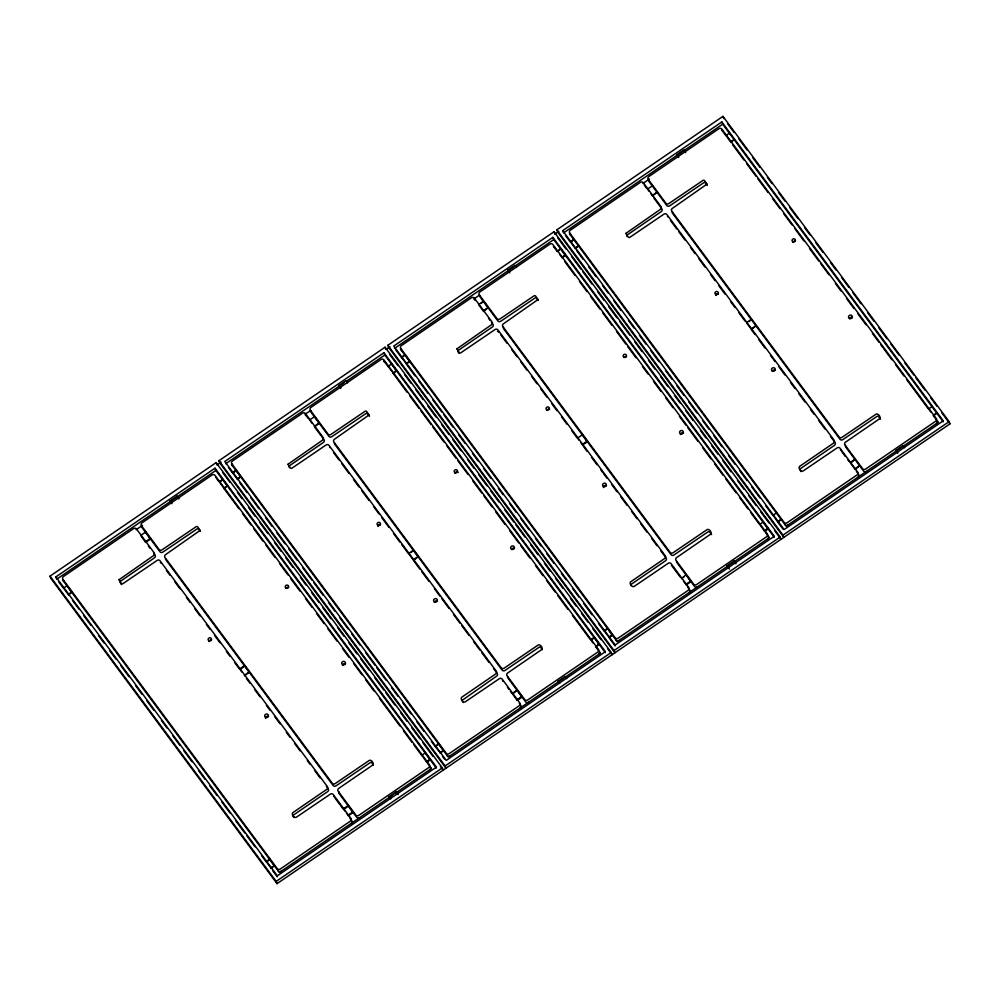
<?xml version="1.0" encoding="UTF-8"?>
<svg xmlns="http://www.w3.org/2000/svg" width="1000" height="1000" viewBox="0 0 1000 1000"><rect width="100%" height="100%" fill="white"/><g stroke="black" fill="none" stroke-linecap="round" stroke-linejoin="round"><path stroke-width="1.5" d="M461.975 700.462L496.575 676.188A2.138 1.963 -21.1 0 0 497.15 673.4L493.512 668.5M556.825 229.85L782.987 535.125L783.863 537.375L557.688 232.113L556.825 229.85L722.962 116.35L949.125 421.613L950 423.862L277.038 883.65L50.875 578.387L50 576.138L216.137 462.625L442.312 767.887L443.175 770.15L440.4 766.388M218.938 460.712L445.112 765.975L445.988 768.225L219.812 462.962L218.938 460.712L385.075 347.2L611.25 652.463L612.125 654.725L607.487 648.462M387.875 345.275L614.05 650.55L614.925 652.8L388.75 347.537L387.875 345.275L554.012 231.775L780.188 537.038L781.062 539.288L774.575 530.538M217.175 464.762L221.05 462.125M386.062 349.375L389.925 346.737M554.95 233.988L558.812 231.35M55.862 576.912L214.988 468.2L436.45 767.1L277.325 875.825L55.862 576.912L56.737 579.175L215.863 470.45L214.988 468.2M383.925 352.775L224.8 461.488L446.262 760.4L605.388 651.675L383.925 352.775L384.8 355.025L605.337 652.688M552.863 237.35L393.738 346.062L615.2 644.975L774.325 536.25L552.863 237.35L553.737 239.6L774.275 537.263M562.688 230.637L721.812 121.925L943.263 420.825L784.137 529.55L562.688 230.637L563.55 232.9L722.675 124.175L721.812 121.925M171.863 503.7L170.062 500.975L177.062 496.188L178.637 498.3M340.8 388.275L339 385.55L346.012 380.763L347.575 382.875M508.175 270.738L507.938 270.125L514.95 265.338L516.525 267.45M678.688 157.425L676.875 154.7L683.888 149.913L685.7 152.637M225.675 463.75L343.913 382.962M384.8 355.025L346.3 381.337L346.012 380.763M394.613 348.325L553.737 239.6M136.075 529.75L142.513 525.35A2.138 1.963 -21.1 0 0 142.287 527.913L145.963 532.875M305.012 414.325L310.175 410.812M473.95 298.9L479.113 295.375M642.9 183.475L649.338 179.075M67.062 585.712L63.562 588.1L68.275 594.462L71.775 592.062L67.062 585.712L67.3 586.312M145.575 532.062L140.675 535.413L145.625 542.388L150.525 539.038L145.575 532.062L145.812 532.675M222.688 479.387L219.188 481.775L223.9 488.137L227.4 485.737L222.688 479.387L220.588 481.587M236.012 470.288L232.5 472.675L237.213 479.038L240.725 476.637L236.012 470.288L233.912 472.488M309.613 419.988L314.525 416.637L319.237 423L314.562 426.962M396.337 370.312L393.075 373.325L396.575 370.925L391.625 363.95L388.125 366.35L392.05 371.65M404.95 354.85L401.45 357.25L406.163 363.612L409.663 361.213L404.95 354.85L401.675 357.863M483.462 301.212L478.55 304.562L483.263 310.925L488.175 307.575L483.462 301.212L481.25 303.5M562.013 257.9L565.525 255.5L560.575 248.525L557.3 251.537L559.637 249.938M726.012 135.5L729.513 133.1L729.75 133.713M571.788 241.637L573.888 239.425L570.388 241.825L575.1 248.188L578.6 245.787L575.337 248.8M145.387 541.775L150.287 538.425M314.325 426.35L319.237 423M561.775 257.288L565.288 254.887M730.713 141.862L734.225 139.462L730.95 142.475L726.787 136.562M68.513 595.075L71.775 592.062M224.137 488.75L227.4 485.737M237.45 479.65L240.725 476.637M406.388 364.225L409.663 361.213M483.5 311.537L488.175 307.575M652.438 196.112L657.113 192.15L652.212 195.5L650.638 193.388M239.625 668.975L244.525 665.625L249.237 671.975L244.575 675.938M413.475 550.188L408.562 553.55L413.275 559.9L418.188 556.55L413.475 550.188L411.25 552.487M582.45 445.087L587.362 441.737L582.413 434.762L577.5 438.125L579.075 440.238M241.088 668.75L243.538 667.062M749.137 321.625L751.35 319.337L746.45 322.7L751.162 329.05L756.062 325.7L751.388 329.663L755.025 334.575M244.338 675.325L249.237 671.975M587.125 441.125L582.212 444.475L580.65 442.362M269.675 859.175L266.175 861.562L270.887 867.925L274.387 865.537L269.675 859.175L267.575 861.388M348.237 815.85L353.137 812.5L348.188 805.537L343.288 808.888L344.85 811M421.8 755.238L425.3 752.85L430.25 759.825L426.75 762.212L422.587 756.3M438.625 743.75L435.35 746.75L438.625 743.75L443.562 750.725L440.062 753.112L443.338 750.113M517.137 690.113L512.225 693.462L517.175 700.425L522.075 697.075L517.137 690.113L513.688 693.238M598.95 643.787L595.688 646.787L599.188 644.4L594.237 637.425L590.737 639.812L593.088 643M609 637.688L612.513 635.3L607.562 628.325L604.05 630.712L607.987 636.013M686.112 585L691.025 581.65L686.075 574.688L681.4 578.65L683.85 576.975M763.188 522L759.675 524.388L764.625 531.362L768.125 528.962L763.188 522L763.425 522.612M773 515.288L776.5 512.9L776.737 513.513M850.113 462.612L855.013 459.25L851.575 462.388M344.75 808.662L347.2 806.988M592.137 639.625L594.237 637.425M605.462 630.525L607.562 628.325M352.9 811.888L348 815.25L346.425 813.125M426.512 761.6L430.012 759.212M516.938 699.825L521.85 696.462M608.763 637.075L612.275 634.688M685.875 584.388L690.788 581.038M764.388 530.75L767.9 528.362M777.712 521.65L781.213 519.263L777.95 522.263L773.787 516.35M933.325 415.325L936.838 412.938L933.562 415.938M271.125 868.538L274.387 865.537M855.05 469.575L859.725 465.613L854.812 468.963L850.888 463.663M389.4 797.312L389.162 796.7L396.175 791.912L397.738 794.025M558.337 681.888L558.1 681.275L565.112 676.488L566.688 678.6M727.275 566.462L727.038 565.85L734.05 561.062L735.625 563.175M897.788 453.15L895.987 450.425L902.987 445.637L904.562 447.75M392.9 794.912L279.337 872.5L62.587 579.963M394.65 793.713L431.463 768.575L427.5 763.238M277.038 883.65L276.175 881.4L442.312 767.887M445.112 765.975L611.25 652.463M614.05 650.55L780.188 537.038M782.987 535.125L949.125 421.613M727.537 123.612L734.025 132.363M738.662 138.625L747 149.875M752.562 157.387L759.975 167.4M767.4 177.4L772.025 183.663M778.512 192.413L785.013 201.175M789.638 207.425L797.987 218.688M804.475 227.45L810.037 234.95M815.6 242.463L823.012 252.475M830.425 262.475L835.987 269.988M841.55 277.488L848.962 287.5M852.675 292.5L861.012 303.762M867.5 312.525L873.988 321.275M878.625 327.537L886.963 338.8M890.675 343.8L899.025 355.062M904.575 362.562L913.85 375.075M915.7 377.575L924.975 390.087M930.537 397.6L937.025 406.35M941.663 412.612L950 423.862M722.675 124.175L943.213 421.838M930.975 412.15L928.612 408.963L932.125 406.575L932.362 407.188M721.525 129.75L726.162 136M732.65 144.75L743.962 160.025M746.538 163.512L755.975 176.238M757.65 178.512L767.987 192.463M772.475 198.512L780 208.675M783.587 213.512L792.013 224.887M794.712 228.512L803.975 241.025M809.525 248.525L818.812 261.062M820.638 263.525L828.975 274.775M835.45 283.512L841.025 291.025M846.538 298.475L853.988 308.525M857.625 313.438L866.025 324.787M872.412 333.4L879 342.287M880.725 344.625L882.575 347.125M883.5 348.363L891.963 359.787M895.512 364.575L904 376.037M906.6 379.55L928.088 408.55M933.4 415.712L938.275 422.3L786.162 526.225L569.412 233.688M707.375 185.45L705.263 182.65L704.1 182.488L669.675 205.85A2.138 1.963 -21.1 0 1 666.75 205.45L649.1 181.625A2.138 1.963 -21.1 0 1 649.112 179.4M880.537 419.175L878.425 416.362L877.262 416.213L842.862 439.6A2.138 1.963 -21.1 0 1 839.938 439.2L672.663 213.425A2.138 1.963 -21.1 0 1 672.463 211.55M676.875 154.7L678.45 156.812M895.987 450.425L897.55 452.537M649.062 191.262L647.5 189.137L652.4 185.787L652.638 186.4M644.2 184.988L646.4 187.963M653.75 197.887L661.838 208.8A2.138 1.963 -21.1 0 1 661.275 211.588L627.163 235.025L626.875 236.425M670.487 220.463L676.85 229.05M678.662 231.5L685.025 240.087M690.487 247.45L695.025 253.588M698.662 258.5L705.025 267.087M710.487 274.45L715.025 280.587M718.662 285.487L725.025 294.088M730.487 301.45L735.025 307.575M738.662 312.488L745.025 321.075M758.662 339.487L765.025 348.075M770.487 355.438L772.3 357.887M773.213 359.113L775.025 361.575M778.662 366.475L785.025 375.062M790.487 382.425L795.025 388.562M798.662 393.475L805.025 402.062M810.487 409.425L814.125 414.338M818.662 420.462L825.025 429.062M830.487 436.425L835.025 442.55A2.138 1.963 -21.1 0 1 834.463 445.337L800.325 468.75L800.325 470.525M841.675 451.525L845.35 456.488M847.562 459.462L849.025 461.45M856.388 471.375L858.587 474.35A2.138 1.963 -21.1 0 1 858.012 477.137M800.6 470.913L801.175 471.675M565.413 235.4L570.037 241.65M576.525 250.413L583.013 259.163M588.575 266.663L595.988 276.675M602.475 285.425L608.025 292.925M613.587 300.438L621 310.438M628.413 320.438L633.975 327.95M639.538 335.45L646.025 344.2M650.65 350.462L659 361.712M665.475 370.475L671.963 379.225M676.6 385.475L684.013 395.487M688.65 401.737L696.988 412.987M702.55 420.5L709.025 429.25M713.662 435.5L722 446.763M728.487 455.513L734.975 464.263M739.613 470.525L747.025 480.525M751.65 486.775L760 498.038M765.55 505.538L772.962 515.55M777.6 521.8L783.162 529.3M557.675 237.787L566.013 249.037M571.575 256.55L580.837 269.062M582.7 271.562L591.962 284.075M597.525 291.575L604.012 300.338M608.65 306.588L616.987 317.85M619.775 321.6L629.975 335.363M634.6 341.625L642.025 351.625M648.512 360.387L655 369.15M660.562 376.65L667.975 386.662M674.463 395.412L680.025 402.925M685.588 410.438L693 420.438M700.413 430.45L705.975 437.95M711.538 445.462L718.025 454.225M722.663 460.475L731 471.737M737.487 480.487L743.988 489.25M748.612 495.5L756.038 505.513M760.662 511.775L769.013 523.025M559.425 254.1L560.988 256.225M553.513 246.425L557.225 251.425M564.637 261.425L575.025 275.45M579.45 281.438L587.038 291.675M590.562 296.438L599.975 309.125M602.612 312.688L611.987 325.35M616.5 331.438L625.85 344.05M627.612 346.438L636.013 357.775M642.438 366.45L648.025 373.988M653.55 381.45L660.962 391.45M665.588 397.688L673 407.7M679.45 416.4L685.975 425.2M687.763 427.625L698.012 441.463M702.55 447.575L710.987 458.963M714.562 463.787L723.025 475.213M725.65 478.762L735.987 492.713M739.513 497.463L741.363 499.963M742.288 501.213L748.037 508.963M750.6 512.438L759.15 523.975M765.387 532.388L769.338 537.725L617.225 641.65L400.475 349.113M735.863 563.787L734.05 561.062M538.15 300.5L536.325 298.075L535.15 297.913L500.737 321.275A2.138 1.963 -21.1 0 1 497.812 320.875L480.163 297.05A2.138 1.963 -21.1 0 1 479.85 295.587M711.587 534.6L709.488 531.788L708.312 531.638L673.925 555.025A2.138 1.963 -21.1 0 1 671 554.625L503.725 328.85A2.138 1.963 -21.1 0 1 503.525 326.975M507.938 270.125L509.75 272.85M727.038 565.85L729.4 569.025M683.525 581.213L685.088 583.337M488.488 318.275L489.963 320.262M491.438 322.238L492.9 324.225A2.138 1.963 -21.1 0 1 492.337 327.013L458.225 350.462L457.775 351.512L459.062 353.375M500.637 334.663L507 343.25M511.538 349.387L517 356.75M520.638 361.65L527 370.238M531.538 376.375L537 383.738M540.638 388.65L547 397.238M551.538 403.375L557 410.737M561.538 416.875L567 424.237M571.538 430.363L577 437.725M583.362 446.325L587 451.225M591.538 457.362L597 464.725M600.638 469.637L602.45 472.088M603.362 473.312L607 478.225M611.55 484.363L617 491.725M620.638 496.625L627 505.213M631.55 511.35L637 518.713M640.638 523.625L647 532.212M651.55 538.35L657 545.712M660.638 550.612L666.087 557.975A2.138 1.963 -21.1 0 1 665.525 560.763L631.388 584.175L631.1 585.562M680.088 576.875L672 565.962A2.138 1.963 -21.1 0 0 671.45 565.462M687.438 586.8L689.65 589.775A2.138 1.963 -21.1 0 1 689.075 592.562M395.538 349.575L401.1 357.075M406.662 364.588L415 375.838M418.7 380.838L427.975 393.35M432.6 399.6L441.875 412.1M443.725 414.613L452.987 427.113M458.55 434.613L465.037 443.375M472.45 453.375L478.013 460.887M483.562 468.387L490.975 478.387M498.387 488.4L503.025 494.65M509.513 503.4L516 512.163M520.638 518.413L528.975 529.663M535.462 538.425L541.013 545.925M546.575 553.425L553.987 563.438M561.4 573.438L566.038 579.688M572.525 588.45L579.012 597.2M583.638 603.45L591.975 614.712M598.462 623.462L604.025 630.975M609.587 638.475L615.15 645.975M389.65 354.462L398 365.712M404.487 374.475L410.975 383.237M415.613 389.487L423.025 399.5M427.663 405.75L436 417.013M441.562 424.525L448.975 434.525M452.688 439.538L461.025 450.788M467.512 459.55L474.012 468.312M478.638 474.562L486.987 485.825M490.688 490.825L499.038 502.088M504.6 509.588L513.862 522.1M515.712 524.6L524.987 537.112M530.55 544.625L537.962 554.637M544.45 563.387L550.013 570.9M555.575 578.4L562.987 588.413M570.413 598.425L575.962 605.925M581.525 613.438L588.013 622.188M592.65 628.45L601 639.7M383.65 360.6L388.275 366.85M393.15 373.413L407 392.125M409.588 395.613L419.025 408.338M420.7 410.613L431.037 424.55M432.738 426.863L443.975 442.013M446.637 445.613L455.988 458.237M457.75 460.613L468 474.45M472.575 480.625L481.838 493.125M483.688 495.625L492.025 506.875M495.725 511.863L504.988 524.375M509.588 530.575L518.825 543.05M520.675 545.538L530 558.138M535.45 565.5L542.962 575.638M546.55 580.462L555.013 591.888M557.638 595.438L567.975 609.388M572.425 615.388L580.025 625.65M580.737 626.613L590.212 639.4M595.525 646.575L600.4 653.15L448.275 757.075L231.537 464.538M369.487 416.312L367.388 413.5L366.213 413.338L331.8 436.7A2.138 1.963 -21.1 0 1 328.875 436.3L311.225 412.488A2.138 1.963 -21.1 0 1 311.025 410.613M542.362 649.65L540.55 647.212L539.375 647.062L504.988 670.45A2.138 1.963 -21.1 0 1 502.062 670.05L334.775 444.275A2.138 1.963 -21.1 0 1 334.462 442.8M339 385.55L340.562 387.663M558.1 681.275L559.675 683.388M310.4 421.05L311.975 423.175M306.312 415.838L308.525 418.812M315.138 427.738L321.025 435.688M321.763 436.675L323.963 439.65A2.138 1.963 -21.1 0 1 323.387 442.438L289.275 465.887L289.275 467.65M333.512 452.537L338.963 459.9M341.688 463.575L348.963 473.4M353.512 479.538L358.963 486.9M361.688 490.575L368.963 500.387M373.512 506.525L378.963 513.888M381.688 517.575L388.963 527.388M393.512 533.525L399.875 542.112M401.688 544.562L408.062 553.15M419.875 569.113L413.512 560.513L418.188 556.55M421.688 571.562L428.963 581.375M434.425 588.737L439.875 596.1M441.7 598.55L448.963 608.375M453.512 614.513L455.325 616.962M456.238 618.188L459.875 623.1M461.7 625.55L468.963 635.363M473.512 641.5L475.337 643.95M476.238 645.188L479.875 650.088M481.7 652.55L488.963 662.362M507.475 687.337L508.938 689.325M510.412 691.312L511.887 693.288M519.237 703.213L520.712 705.2A2.138 1.963 -21.1 0 1 520.138 707.987M462.438 701.375L463.288 702.525M435.112 746.137L439.038 751.438M228.45 467.5L232.162 472.5M239.575 482.512L246.988 492.512M250.688 497.512L259.025 508.775M265.512 517.525L272 526.275M276.637 532.537L284.975 543.787M288.688 548.787L297.025 560.05M302.575 567.55L311.85 580.062M313.7 582.562L322.962 595.062M328.525 602.575L335.012 611.325M339.65 617.575L347.987 628.837M351.688 633.837L360.025 645.088M365.588 652.6L374.85 665.1M376.712 667.6L385.975 680.113M391.538 687.613L398.025 696.375M402.65 702.625L410.988 713.875M416.55 721.388L423.963 731.388M431.375 741.388L435.087 746.4M442.5 756.4L444.35 758.9M222.575 472.388L229.988 482.4M237.4 492.4L242.037 498.663M248.525 507.413L255.012 516.175M259.65 522.425L267.987 533.688M274.475 542.45L280.963 551.2M285.6 557.463L293.012 567.463M300.425 577.475L305.988 584.987M311.55 592.487L318.975 602.5M322.675 607.5L331.025 618.763M337.512 627.525L344 636.275M348.638 642.537L356.975 653.787M360.688 658.8L369.025 670.062M374.588 677.562L383.85 690.075M385.712 692.575L394.975 705.088M400.538 712.6L407.025 721.35M411.662 727.613L420 738.863M422.788 742.625L432.987 756.388M215.863 470.45L436.388 768.112M216.562 478.525L218.412 481.025M224.2 488.837L238.988 508.8M242.5 513.538L251 525.013M253.612 528.538L263.012 541.225M265.65 544.788L275.025 557.438M279.55 563.538L287.962 574.9M290.663 578.55L299.975 591.125M305.487 598.55L311.988 607.337M316.6 613.55L324.012 623.55M327.7 628.538L336.975 641.05M342.488 648.487L349.012 657.312M353.575 663.462L361.987 674.812M365.588 679.675L374.025 691.062M379.45 698.388L399.963 726.062M403.475 730.812L412 742.325M413.65 744.538L422.188 756.075M178.875 498.913L177.062 496.188M397.975 794.638L396.175 791.912M200.263 531.35L198.45 528.925L197.275 528.763L162.85 552.125A2.138 1.963 -21.1 0 1 159.925 551.725L146.6 533.737M373.425 765.075L371.613 762.638L370.438 762.487L336.037 785.875A2.138 1.963 -21.1 0 1 333.113 785.475L165.837 559.7A2.138 1.963 -21.1 0 1 165.475 558.638M170.062 500.975L171.625 503.088M389.162 796.7L390.725 798.825M240.413 670.037L241.975 672.15M148.4 546.15L149.875 548.125M153.55 553.088L155.025 555.075A2.138 1.963 -21.1 0 1 154.45 557.863L120.337 581.312L119.963 582.55M166.388 570.413L170.025 575.325M174.575 581.462L180.025 588.825M186.388 597.413L190.025 602.325M194.575 608.45L200.025 615.812M206.388 624.412L210.025 629.312M214.575 635.45L220.025 642.812M226.388 651.4L230.025 656.312M234.575 662.45L239.112 668.575M246.388 678.4L250.025 683.3M254.575 689.438L260.025 696.8M266.388 705.387L270.025 710.3M274.575 716.438L280.025 723.8M286.388 732.387L290.025 737.3M294.575 743.425L300.025 750.788M307.3 760.612L310.025 764.287M314.575 770.425L320.025 777.788M326.388 786.375L328.212 788.825A2.138 1.963 -21.1 0 1 327.638 791.612L293.5 815.025L293.212 816.425M334.85 797.8L340 804.75M340.737 805.738L342.938 808.713M349.562 817.65L351.763 820.625A2.138 1.963 -21.1 0 1 351.188 823.413M120.625 583.462L121.475 584.612M293.5 816.8L294.062 817.562M58.587 581.675L63.212 587.925M72.487 600.438L78.975 609.188M83.6 615.438L91.013 625.45M98.425 635.45L103.987 642.962M109.55 650.462L116.037 659.212M120.662 665.462L129.012 676.725M135.488 685.475L141.975 694.237M146.613 700.487L154.025 710.487M161.438 720.5L167 728M172.562 735.5L179.975 745.512M183.675 750.512L192.013 761.775M198.5 770.525L204.988 779.275M209.625 785.525L217.037 795.537M221.663 801.787L230.012 813.05M235.562 820.55L244.838 833.05M246.688 835.562L255.025 846.812M261.512 855.562L266.15 861.825M272.625 870.575L277.262 876.825M50 576.138L276.175 881.4M722.962 116.35L723.825 118.6M554.012 231.775L554.888 234.025M385.075 347.2L385.95 349.45M216.137 462.625L217.013 464.875M667.513 216.513A2.138 1.963 -21.1 0 1 667.75 216.775M570.588 235.275A2.138 1.963 -21.1 0 1 570.4 233.4M787.913 525.025A2.138 1.963 -21.1 0 1 784.987 524.637M840.387 450.037A2.138 1.963 -21.1 0 1 840.938 450.538M715.825 295.45A1.7 1.575 -21.1 0 1 718.475 293.975M772.4 371.438A1.913 1.762 -21.1 0 1 775.45 370.337M845.65 445.312A2.138 1.963 -21.1 0 0 845.85 447.175L863.5 471A2.138 1.963 -21.1 0 0 866.425 471.388M937.1 420.712A2.138 1.963 -21.1 0 1 936.525 423.5M722.463 131.075A2.138 1.963 -21.1 0 1 722.712 131.337M792.962 242.438A1.7 1.575 -21.1 0 1 795.438 241.225M849.488 318.637A1.913 1.762 -21.1 0 1 852.487 317.7M338.837 791.587A2.138 1.963 -21.1 0 0 339.025 793.45L356.675 817.275A2.138 1.963 -21.1 0 0 359.6 817.663M430.275 766.988A2.138 1.963 -21.1 0 1 429.7 769.775M215.637 477.35A2.138 1.963 -21.1 0 1 215.888 477.612M286.188 588.55A1.7 1.575 -21.1 0 1 288.612 587.5M342.562 665.425A1.913 1.762 -21.1 0 1 345.525 663.888M160.375 562.55A2.138 1.963 -21.1 0 1 160.938 563.05M63.775 581.55A2.138 1.963 -21.1 0 1 63.45 580.075M281.087 871.312A2.138 1.963 -21.1 0 1 278.163 870.913M333.562 796.312A2.138 1.963 -21.1 0 1 333.875 796.538M209.013 641.562A1.7 1.575 -21.1 0 1 211.5 640.175M265.55 718.425A1.913 1.762 -21.1 0 1 268.488 716.513M507.65 676.562A2.138 1.963 -21.1 0 0 507.962 678.025L525.612 701.85A2.138 1.963 -21.1 0 0 528.55 702.237M599.225 651.562A2.138 1.963 -21.1 0 1 598.65 654.35M383.488 361.425A2.138 1.963 -21.1 0 1 383.9 361.512M384.588 361.925A2.138 1.963 -21.1 0 1 384.825 362.188M455.062 473.45A1.7 1.575 -21.1 0 1 458.15 472.55M511.613 549.487A1.913 1.762 -21.1 0 1 514.475 548.462M329.625 447.362A2.138 1.963 -21.1 0 1 329.875 447.625M305.387 415.163A2.138 1.963 -21.1 0 1 306.075 415.562M232.712 466.125A2.138 1.963 -21.1 0 1 232.512 464.25M450.037 755.888A2.138 1.963 -21.1 0 1 447.1 755.487M502.5 680.888A2.138 1.963 -21.1 0 1 503.062 681.388M377.95 526.462A1.7 1.575 -21.1 0 1 380.45 524.75M434.487 602.463A1.913 1.762 -21.1 0 1 437.425 601.087M497.475 331.425A2.138 1.963 -21.1 0 1 497.887 331.525M498.575 331.938A2.138 1.963 -21.1 0 1 498.812 332.2M474.325 299.738A2.138 1.963 -21.1 0 1 475.262 300.413M401.65 350.7A2.138 1.963 -21.1 0 1 401.463 348.825M618.975 640.462A2.138 1.963 -21.1 0 1 616.038 640.062M546.912 410.538A1.7 1.575 -21.1 0 1 549.525 409.412M603.438 487.575A1.913 1.762 -21.1 0 1 606.512 485.763M676.55 561.538A2.138 1.963 -21.1 0 0 676.912 562.6L694.55 586.425A2.138 1.963 -21.1 0 0 697.487 586.812M768.162 536.138A2.138 1.963 -21.1 0 1 767.588 538.925M553.525 246.5A2.138 1.963 -21.1 0 1 553.763 246.762M624.125 357.537A1.7 1.575 -21.1 0 1 626.5 356.65M680.45 434.575A1.913 1.762 -21.1 0 1 683.55 433.125M119.025 579.712L121.575 583.638L122.737 583.787L157.137 560.4A2.138 1.963 -21.1 0 1 160.062 560.8L327.337 786.575A2.138 1.963 -21.1 0 1 326.763 789.362L292.638 812.775C291.163 814.4 294.075 818.225 296.075 817.412L330.325 794.15A2.138 1.963 -21.1 0 1 333.25 794.55L350.9 818.375A2.138 1.963 -21.1 0 1 350.325 821.162L280.225 869.05A2.138 1.963 -21.1 0 1 277.288 868.662L62.9 579.288A2.138 1.963 -21.1 0 1 63.475 576.5L133.575 528.612A2.138 1.963 -21.1 0 1 136.5 529L154.15 552.825A2.138 1.963 -21.1 0 1 153.588 555.6L119.025 579.712M200.138 530.388L165.538 554.663A2.138 1.963 -21.1 0 0 164.975 557.45L332.25 783.225A2.138 1.963 -21.1 0 0 335.175 783.612L369.4 760.325C371.4 759.513 374.3 763.337 372.837 764.975L338.725 788.413A2.138 1.963 -21.1 0 0 338.162 791.2L355.8 815.013A2.138 1.963 -21.1 0 0 358.738 815.413L428.837 767.513A2.138 1.963 -21.1 0 0 429.412 764.725L215.012 475.363A2.138 1.963 -21.1 0 0 212.087 474.975L141.988 522.863A2.138 1.963 -21.1 0 0 141.412 525.65L159.062 549.462A2.138 1.963 -21.1 0 0 161.988 549.862L196.4 526.512L197.575 526.663L200.138 530.388M287.962 464.275L290.512 468.212L291.688 468.363L326.075 444.975A2.138 1.963 -21.1 0 1 329 445.375L496.275 671.15A2.138 1.963 -21.1 0 1 495.712 673.938L461.575 697.35C460.112 698.975 463.013 702.8 465.012 701.988L499.263 678.725A2.138 1.963 -21.1 0 1 502.188 679.125L519.837 702.95A2.138 1.963 -21.1 0 1 519.263 705.725L449.162 753.625A2.138 1.963 -21.1 0 1 446.238 753.238L231.838 463.862A2.138 1.963 -21.1 0 1 232.413 461.075L302.512 413.188A2.138 1.963 -21.1 0 1 305.45 413.575L323.088 437.4A2.138 1.963 -21.1 0 1 322.525 440.175L287.962 464.275M369.075 414.963L334.475 439.237A2.138 1.963 -21.1 0 0 333.913 442.025L501.188 667.8A2.138 1.963 -21.1 0 0 504.113 668.188L538.337 644.9C540.337 644.087 543.237 647.913 541.775 649.538L507.663 672.987A2.138 1.963 -21.1 0 0 507.1 675.775L524.738 699.587A2.138 1.963 -21.1 0 0 527.675 699.987L597.775 652.087A2.138 1.963 -21.1 0 0 598.35 649.3L383.963 359.938A2.138 1.963 -21.1 0 0 381.025 359.538L310.925 407.438A2.138 1.963 -21.1 0 0 310.35 410.225L328 434.038A2.138 1.963 -21.1 0 0 330.925 434.438L365.337 411.087L366.512 411.238L369.075 414.963M456.9 348.85L459.45 352.788L460.625 352.938L495.012 329.55A2.138 1.963 -21.1 0 1 497.938 329.95L665.225 555.725A2.138 1.963 -21.1 0 1 664.65 558.513L630.513 581.925C629.05 583.55 631.95 587.375 633.95 586.562L668.2 563.3A2.138 1.963 -21.1 0 1 671.125 563.7L688.775 587.513A2.138 1.963 -21.1 0 1 688.2 590.3L618.1 638.2A2.138 1.963 -21.1 0 1 615.175 637.812L400.775 348.438A2.138 1.963 -21.1 0 1 401.35 345.65L471.45 297.762A2.138 1.963 -21.1 0 1 474.387 298.15L492.038 321.975A2.138 1.963 -21.1 0 1 491.463 324.75L456.9 348.85M538.025 299.538L503.425 323.812A2.138 1.963 -21.1 0 0 502.85 326.6L670.125 552.375A2.138 1.963 -21.1 0 0 673.05 552.762L707.275 529.475C709.275 528.663 712.188 532.487 710.725 534.113L676.612 557.562A2.138 1.963 -21.1 0 0 676.038 560.35L693.688 584.163A2.138 1.963 -21.1 0 0 696.612 584.562L766.712 536.663A2.138 1.963 -21.1 0 0 767.288 533.875L552.9 244.513A2.138 1.963 -21.1 0 0 549.963 244.112L479.862 292.013A2.138 1.963 -21.1 0 0 479.288 294.8L496.938 318.612A2.138 1.963 -21.1 0 0 499.862 319.012L534.288 295.663L535.45 295.812L538.025 299.538M625.85 233.425L628.387 237.362L629.562 237.512L663.962 214.125A2.138 1.963 -21.1 0 1 666.888 214.525L834.163 440.3A2.138 1.963 -21.1 0 1 833.587 443.088L799.45 466.488C797.987 468.125 800.9 471.95 802.9 471.138L837.15 447.875A2.138 1.963 -21.1 0 1 840.075 448.275L857.712 472.088A2.138 1.963 -21.1 0 1 857.138 474.875L787.038 522.775A2.138 1.963 -21.1 0 1 784.112 522.388L569.725 233.012A2.138 1.963 -21.1 0 1 570.3 230.225L640.4 182.338A2.138 1.963 -21.1 0 1 643.325 182.725L660.975 206.55A2.138 1.963 -21.1 0 1 660.4 209.325L625.85 233.425M706.963 184.112L672.362 208.388A2.138 1.963 -21.1 0 0 671.787 211.175L839.062 436.95A2.138 1.963 -21.1 0 0 842 437.337L876.213 414.05C878.213 413.237 881.125 417.062 879.663 418.688L845.55 442.137A2.138 1.963 -21.1 0 0 844.975 444.925L862.625 468.738A2.138 1.963 -21.1 0 0 865.55 469.137L935.65 421.238A2.138 1.963 -21.1 0 0 936.225 418.45L721.838 129.088A2.138 1.963 -21.1 0 0 718.913 128.688L648.812 176.588A2.138 1.963 -21.1 0 0 648.238 179.375L665.875 203.188A2.138 1.963 -21.1 0 0 668.8 203.588L703.225 180.238L704.4 180.387L706.963 184.112M716.287 294.65A1.7 1.575 -21.1 0 0 718.25 292.512A1.7 1.575 -21.1 0 0 715.387 292.087A1.7 1.575 -21.1 0 0 716.287 294.65M772.887 371.25A1.913 1.762 -21.1 0 0 775.188 368.938A1.913 1.762 -21.1 0 0 772.025 368.325A1.913 1.762 -21.1 0 0 772.887 371.25M793.4 241.975A1.7 1.575 -21.1 0 0 795.362 239.825A1.7 1.575 -21.1 0 0 792.5 239.4A1.7 1.575 -21.1 0 0 793.4 241.975M849.938 318.612A1.913 1.762 -21.1 0 0 852.225 316.3A1.913 1.762 -21.1 0 0 849.062 315.688A1.913 1.762 -21.1 0 0 849.938 318.612M286.575 588.25A1.7 1.575 -21.1 0 0 288.538 586.1A1.7 1.575 -21.1 0 0 285.675 585.675A1.7 1.575 -21.1 0 0 286.575 588.25M343.113 664.887A1.913 1.762 -21.1 0 0 345.4 662.575A1.913 1.762 -21.1 0 0 342.238 661.963A1.913 1.762 -21.1 0 0 343.113 664.887M209.462 640.938A1.7 1.575 -21.1 0 0 211.425 638.787A1.7 1.575 -21.1 0 0 208.562 638.362A1.7 1.575 -21.1 0 0 209.462 640.938M266.075 717.525A1.913 1.762 -21.1 0 0 268.363 715.212A1.913 1.762 -21.1 0 0 265.2 714.6A1.913 1.762 -21.1 0 0 266.075 717.525M455.513 472.825A1.7 1.575 -21.1 0 0 457.475 470.675A1.7 1.575 -21.1 0 0 454.613 470.25A1.7 1.575 -21.1 0 0 455.513 472.825M512.05 549.462A1.913 1.762 -21.1 0 0 514.35 547.15A1.913 1.762 -21.1 0 0 511.175 546.538A1.913 1.762 -21.1 0 0 512.05 549.462M378.413 525.513A1.7 1.575 -21.1 0 0 380.363 523.362A1.7 1.575 -21.1 0 0 377.512 522.938A1.7 1.575 -21.1 0 0 378.413 525.513M435.012 602.1A1.913 1.762 -21.1 0 0 437.3 599.788A1.913 1.762 -21.1 0 0 434.137 599.175A1.913 1.762 -21.1 0 0 435.012 602.1M547.35 410.087A1.7 1.575 -21.1 0 0 549.312 407.938A1.7 1.575 -21.1 0 0 546.45 407.512A1.7 1.575 -21.1 0 0 547.35 410.087M603.95 486.675A1.913 1.762 -21.1 0 0 606.25 484.363A1.913 1.762 -21.1 0 0 603.075 483.75A1.913 1.762 -21.1 0 0 603.95 486.675M624.462 357.4A1.7 1.575 -21.1 0 0 626.425 355.25A1.7 1.575 -21.1 0 0 623.562 354.825A1.7 1.575 -21.1 0 0 624.462 357.4M680.987 434.038A1.913 1.762 -21.1 0 0 683.288 431.725A1.913 1.762 -21.1 0 0 680.125 431.112A1.913 1.762 -21.1 0 0 680.987 434.038"/></g></svg>
